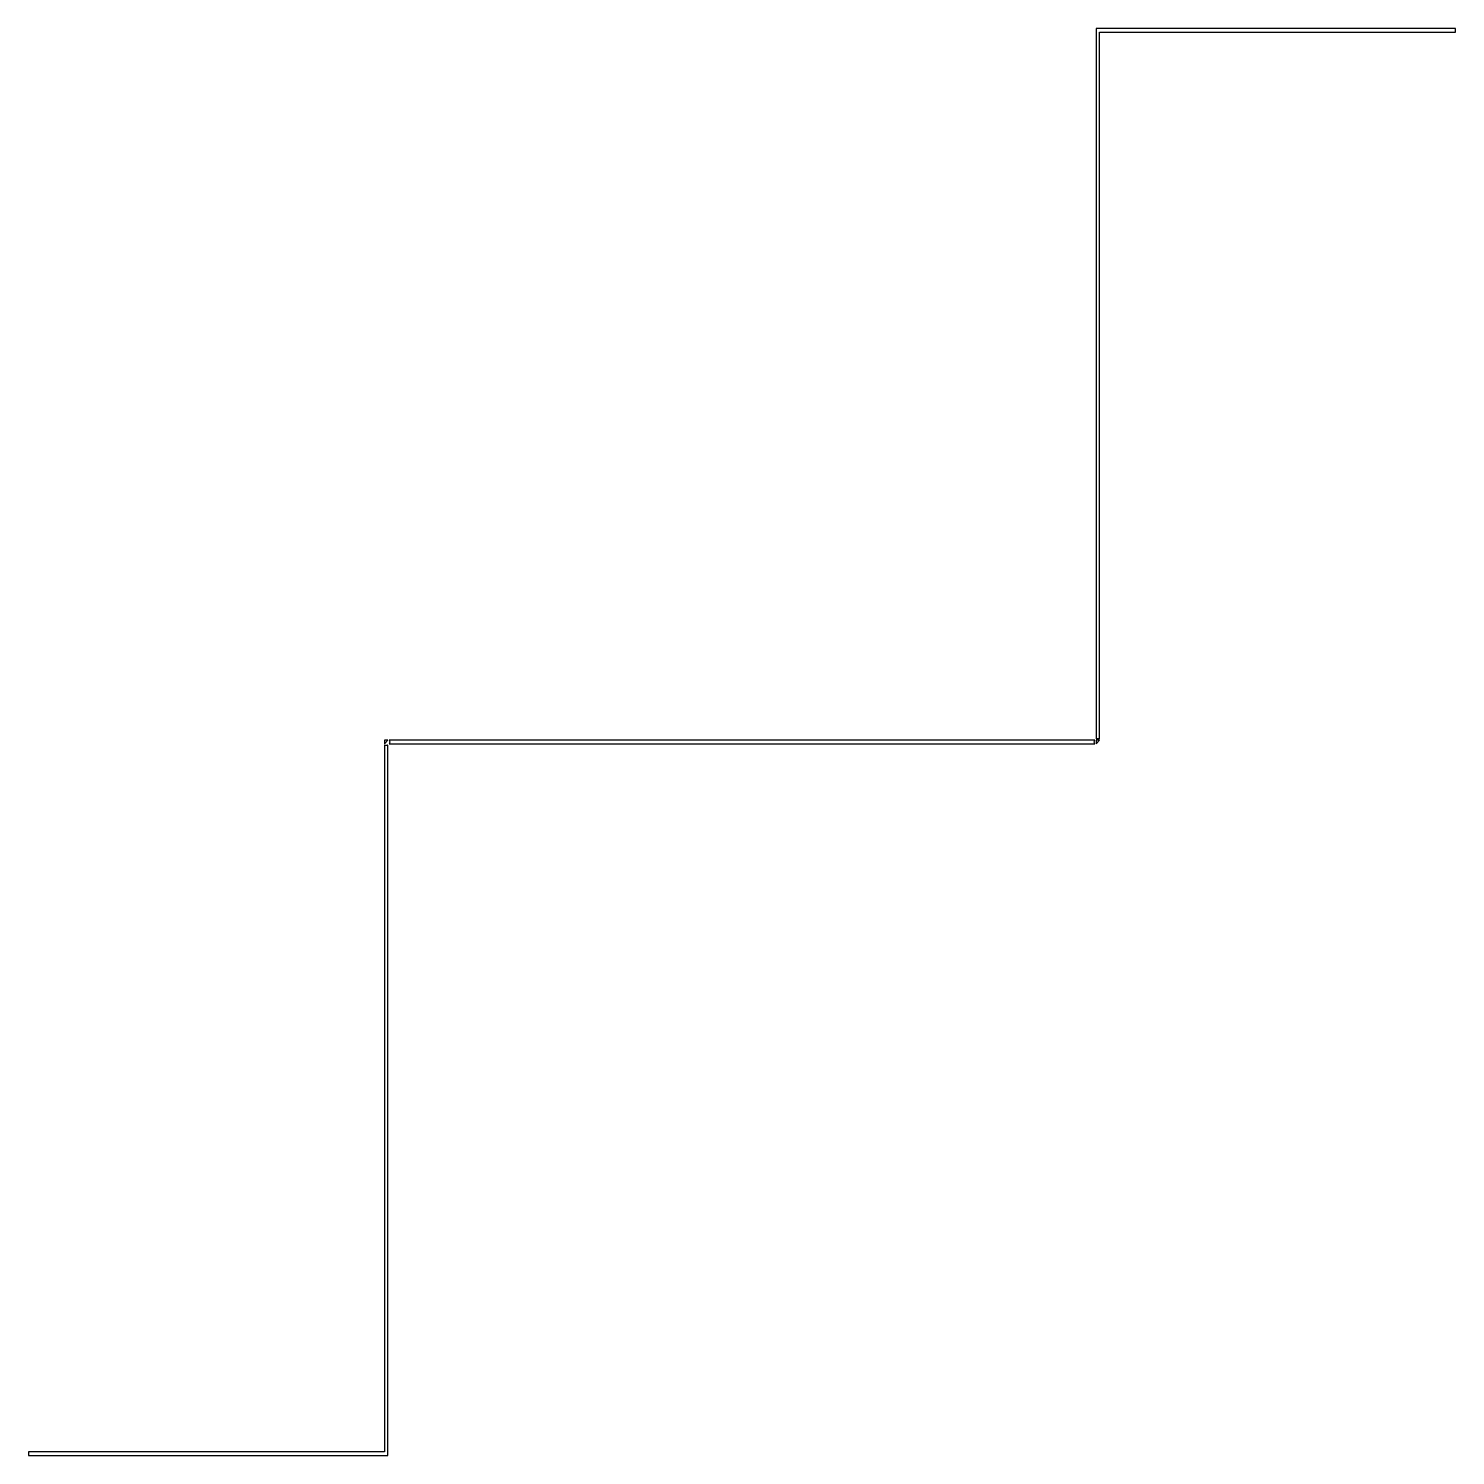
# Model space of a CAD drawing. Header units: millimetres. Extents: x 0.01 to 0.05, y 0.01 to 0.05.
import ezdxf

# ---------------------------------------------------------------- set-up
doc = ezdxf.new("R2010")
doc.units = ezdxf.units.MM
doc.layers.add('PCB_LAYERS', color=7, linetype='CONTINUOUS')

msp = doc.modelspace()

# ---------------------------------------------------------------- linework, layer by layer
at = {"layer": 'PCB_LAYERS', "color": 35, "true_color": 0xb87333}
for points in [[(0.04005, 0.04995), (0.05005, 0.04995), (0.05005, 0.05005), (0.03995, 0.05005), (0.03995, 0.030086), (0.039953, 0.030088), (0.039962, 0.030092), (0.039971, 0.030095), (0.039981, 0.030098), (0.039991, 0.030099), (0.04, 0.0301), (0.040009, 0.030099), (0.040019, 0.030098), (0.040029, 0.030095), (0.040038, 0.030092), (0.040047, 0.030088), (0.04005, 0.030086)], [(0.02005, 0.00995), (0.02005, 0.029913), (0.020047, 0.029912), (0.020038, 0.029908), (0.020029, 0.029905), (0.020019, 0.029902), (0.020009, 0.029901), (0.02, 0.0299), (0.019991, 0.029901), (0.019981, 0.029902), (0.019971, 0.029905), (0.019962, 0.029908), (0.019953, 0.029912), (0.01995, 0.029913), (0.01995, 0.01005), (0.00995, 0.01005), (0.00995, 0.00995)], [(0.02005, 0.03005), (0.01995, 0.03005), (0.01995, 0.02995)], [(0.039912, 0.029953), (0.039908, 0.029962), (0.039905, 0.029971), (0.039902, 0.029981), (0.039901, 0.029991), (0.0399, 0.03), (0.039901, 0.030009), (0.039902, 0.030019), (0.039905, 0.030029), (0.039908, 0.030038), (0.039912, 0.030047), (0.039914, 0.03005), (0.020086, 0.03005), (0.020088, 0.030047), (0.020092, 0.030038), (0.020095, 0.030029), (0.020098, 0.030019), (0.020099, 0.030009), (0.0201, 0.03), (0.020099, 0.029991), (0.020098, 0.029981), (0.020095, 0.029971), (0.020092, 0.029962), (0.020088, 0.029953), (0.020086, 0.02995)], [(0.04005, 0.03005), (0.03995, 0.03005), (0.03995, 0.02995)]]:
    msp.add_lwpolyline(points, close=True, dxfattribs=at)

doc.saveas('drawing.dxf')
